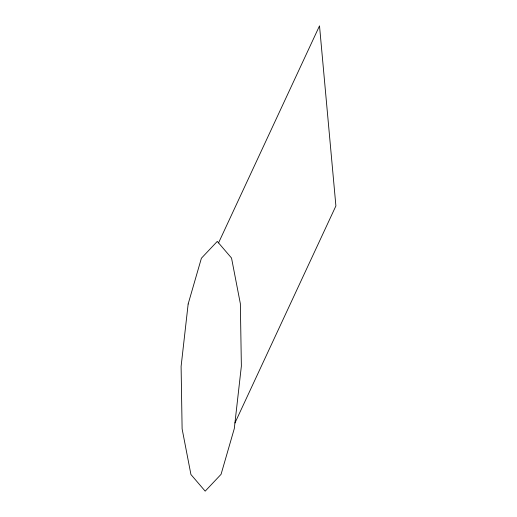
<?xml version="1.0" encoding="UTF-8"?>
<svg xmlns="http://www.w3.org/2000/svg" width="517" height="517" viewBox="0 0 517 517"><rect width="100%" height="100%" fill="white"/><g stroke="black" fill="none" stroke-linecap="round" stroke-linejoin="round"><path stroke-width="0.78" d="M218.549 242.893L319.512 25.85L335.901 205.934L234.938 422.977M188.156 304.002L181.099 366.463L182.113 428.871L190.928 474.516L205.191 491.15L221.063 474.328L234.304 428.554L241.368 366.094L240.353 303.679L231.532 258.041L217.276 241.407L201.397 258.229L188.156 304.002"/></g></svg>
